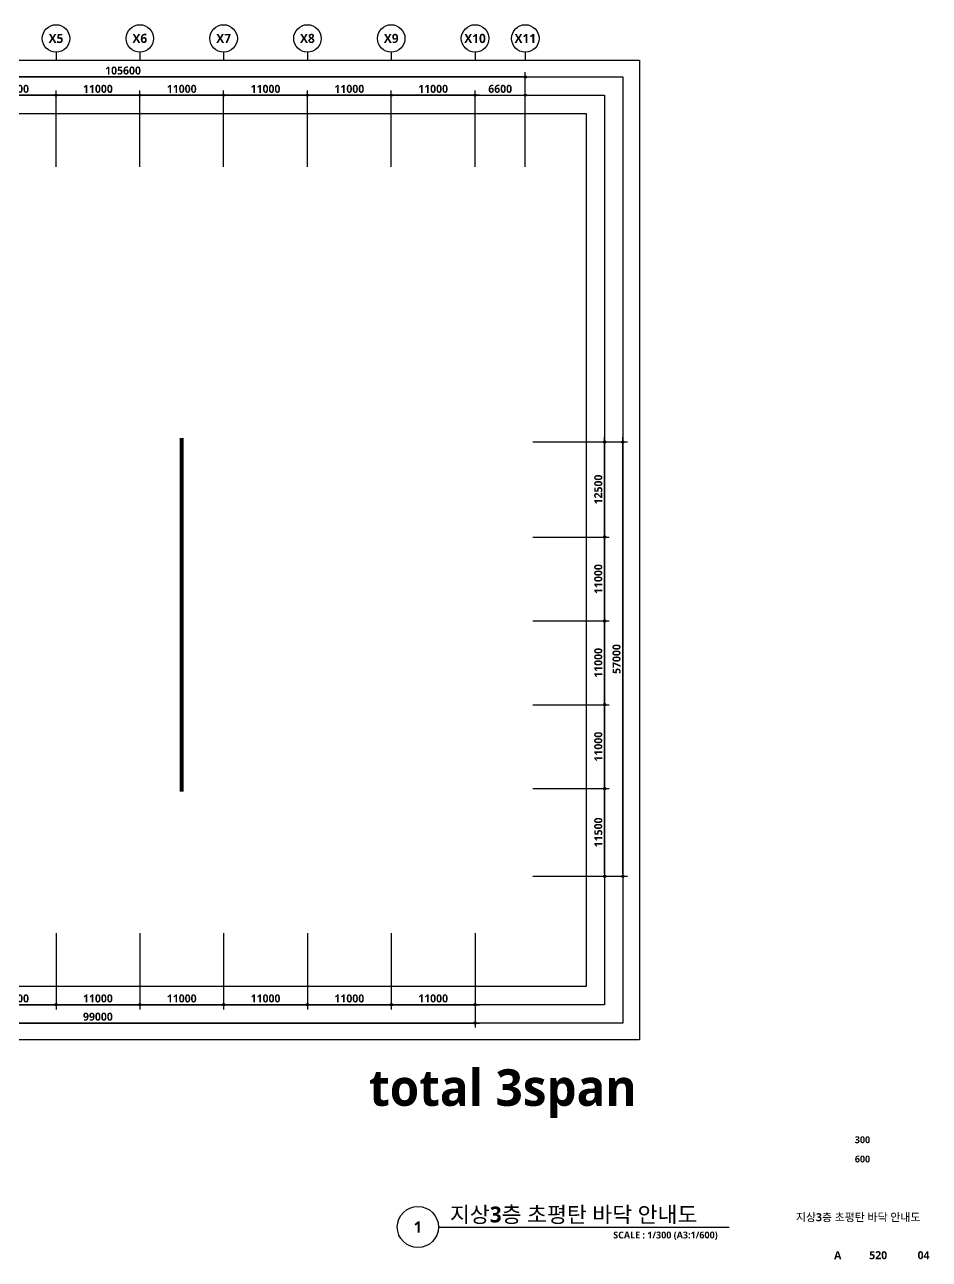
# Model space of a CAD drawing. Header units: millimetres. Extents: x -5354 to 981672, y -957001 to -780013.
# Drawn here: x 610977 to 729712, y -957001 to -794976 of the extents above; entities that cross this region are included whole.
import ezdxf
from ezdxf.enums import TextEntityAlignment as Align

# ---------------------------------------------------------------- set-up
doc = ezdxf.new("R2010")
doc.units = ezdxf.units.MM
doc.header["$LTSCALE"] = 300
doc.header["$MEASUREMENT"] = 0
doc.header["$PDSIZE"] = -10
doc.layers.get('0').update_dxf_attribs({"linetype": 'CONTINUOUS'})
doc.layers.get('Defpoints').update_dxf_attribs({"color": 153, "linetype": 'CONTINUOUS'})
for name, color, linetype in [('A-ANNO-TEXT1', 7, 'CONTINUOUS'), ('A-ANNO-TITL', 7, 'CONTINUOUS'), ('A-ST-AXIS-BUB', 7, 'CONTINUOUS'), ('A-ST-AXIS-DIM', 7, 'CONTINUOUS'), ('AA-XXXX-TXT1', 2, 'CONTINUOUS'), ('ILDO_Cosinus Joint', 20, 'CONTINUOUS')]:
    doc.layers.add(name, color=color, linetype=linetype)
doc.layers.add('Defpoint', color=161, linetype='CONTINUOUS', plot=False)
doc.styles.add('SH_대대리576', font='')
doc.styles.get('SH_대대리576').set_extended_font_data('NanumGothic', bold=True)
doc.dimstyles.new('SHP 600', dxfattribs={"dimscale": 300, "dimtxt": 3.5, "dimasz": 1, "dimexe": 2, "dimexo": 2, "dimgap": 1, "dimtad": 1, "dimdec": 0, "dimzin": 0, "dimdsep": 46, "dimtxsty": 'SH_대대리576', "dimblk": 'DIMDOT', "dimcen": 0.09, "dimclrt": 3, "dimadec": 0, "dimazin": 1, "dimtfac": 1, "dimtdec": 0, "dimtix": 1, "dimtmove": 2, "dimatfit": 0, "dimldrblk": 'DIMDOT', "dimfxl": 1, "dimtolj": 1, "dimtzin": 0, "dimarcsym": 0})

# ---------------------------------------------------------------- blocks, each defined once
blk = doc.blocks.new('DIMDOT')
at = {"color": 0}
blk.add_line((-2, 0), (2, 0), dxfattribs=at)
for radius in [0.5, 0.25]:
    blk.add_circle((0, 0), radius, dxfattribs=at)
blk = doc.blocks.new('*D409')
at = {"layer": 'A-ST-AXIS-DIM', "color": 0, "lineweight": -2, "transparency": 16777216}
for p, q in [((571087, -813626), (571087, -801226)), ((676387, -801826), (571387, -801826)), ((676687, -813626), (676687, -801226))]:
    blk.add_line(p, q, dxfattribs=at)
at = {"layer": 'Defpoints', "color": 0, "transparency": 16777216}
for p in [(571087, -801826), (571087, -814226), (676687, -814226)]:
    blk.add_point(p, dxfattribs=at)
at = {"layer": 'A-ST-AXIS-DIM', "color": 0, "lineweight": -2, "transparency": 16777216, "xscale": 300, "yscale": 300, "zscale": 300, "rotation": 180}
blk.add_blockref('DIMDOT', (571087, -801826), dxfattribs=at)
at = {"layer": 'A-ST-AXIS-DIM', "color": 0, "lineweight": -2, "transparency": 16777216, "xscale": 300, "yscale": 300, "zscale": 300}
blk.add_blockref('DIMDOT', (676687, -801826), dxfattribs=at)
at = {"layer": 'A-ST-AXIS-DIM', "color": 3, "transparency": 16777216, "insert": (623887, -801001), "char_height": 1050, "attachment_point": 5, "style": 'SH_대대리576'}
blk.add_mtext('\\A1;105600', dxfattribs=at)
blk = doc.blocks.new('*D405')
at = {"layer": 'A-ST-AXIS-DIM', "color": 0, "lineweight": -2, "transparency": 16777216}
for p, q in [((604087, -813626), (604087, -803626)), ((615087, -813626), (615087, -803626)), ((614787, -804226), (604387, -804226))]:
    blk.add_line(p, q, dxfattribs=at)
at = {"layer": 'Defpoints', "color": 0, "transparency": 16777216}
for p in [(604087, -804226), (604087, -814226), (615087, -814226)]:
    blk.add_point(p, dxfattribs=at)
at = {"layer": 'A-ST-AXIS-DIM', "color": 0, "lineweight": -2, "transparency": 16777216, "xscale": 300, "yscale": 300, "zscale": 300, "rotation": 180}
blk.add_blockref('DIMDOT', (604087, -804226), dxfattribs=at)
at = {"layer": 'A-ST-AXIS-DIM', "color": 0, "lineweight": -2, "transparency": 16777216, "xscale": 300, "yscale": 300, "zscale": 300}
blk.add_blockref('DIMDOT', (615087, -804226), dxfattribs=at)
at = {"layer": 'A-ST-AXIS-DIM', "color": 3, "transparency": 16777216, "insert": (609587, -803401), "char_height": 1050, "attachment_point": 5, "style": 'SH_대대리576'}
blk.add_mtext('\\A1;11000', dxfattribs=at)
blk = doc.blocks.new('*D404')
at = {"layer": 'A-ST-AXIS-DIM', "color": 0, "lineweight": -2, "transparency": 16777216}
for p, q in [((615087, -813626), (615087, -803626)), ((626087, -813626), (626087, -803626)), ((625787, -804226), (615387, -804226))]:
    blk.add_line(p, q, dxfattribs=at)
at = {"layer": 'Defpoints', "color": 0, "transparency": 16777216}
for p in [(615087, -804226), (615087, -814226), (626087, -814226)]:
    blk.add_point(p, dxfattribs=at)
at = {"layer": 'A-ST-AXIS-DIM', "color": 0, "lineweight": -2, "transparency": 16777216, "xscale": 300, "yscale": 300, "zscale": 300, "rotation": 180}
blk.add_blockref('DIMDOT', (615087, -804226), dxfattribs=at)
at = {"layer": 'A-ST-AXIS-DIM', "color": 0, "lineweight": -2, "transparency": 16777216, "xscale": 300, "yscale": 300, "zscale": 300}
blk.add_blockref('DIMDOT', (626087, -804226), dxfattribs=at)
at = {"layer": 'A-ST-AXIS-DIM', "color": 3, "transparency": 16777216, "insert": (620587, -803401), "char_height": 1050, "attachment_point": 5, "style": 'SH_대대리576'}
blk.add_mtext('\\A1;11000', dxfattribs=at)
blk = doc.blocks.new('*D403')
at = {"layer": 'A-ST-AXIS-DIM', "color": 0, "lineweight": -2, "transparency": 16777216}
for p, q in [((626087, -813626), (626087, -803626)), ((637087, -813626), (637087, -803626)), ((636787, -804226), (626387, -804226))]:
    blk.add_line(p, q, dxfattribs=at)
at = {"layer": 'Defpoints', "color": 0, "transparency": 16777216}
for p in [(626087, -804226), (626087, -814226), (637087, -814226)]:
    blk.add_point(p, dxfattribs=at)
at = {"layer": 'A-ST-AXIS-DIM', "color": 0, "lineweight": -2, "transparency": 16777216, "xscale": 300, "yscale": 300, "zscale": 300, "rotation": 180}
blk.add_blockref('DIMDOT', (626087, -804226), dxfattribs=at)
at = {"layer": 'A-ST-AXIS-DIM', "color": 0, "lineweight": -2, "transparency": 16777216, "xscale": 300, "yscale": 300, "zscale": 300}
blk.add_blockref('DIMDOT', (637087, -804226), dxfattribs=at)
at = {"layer": 'A-ST-AXIS-DIM', "color": 3, "transparency": 16777216, "insert": (631587, -803401), "char_height": 1050, "attachment_point": 5, "style": 'SH_대대리576'}
blk.add_mtext('\\A1;11000', dxfattribs=at)
blk = doc.blocks.new('*D402')
at = {"layer": 'A-ST-AXIS-DIM', "color": 0, "lineweight": -2, "transparency": 16777216}
for p, q in [((637087, -813626), (637087, -803626)), ((648087, -813626), (648087, -803626)), ((647787, -804226), (637387, -804226))]:
    blk.add_line(p, q, dxfattribs=at)
at = {"layer": 'Defpoints', "color": 0, "transparency": 16777216}
for p in [(637087, -804226), (637087, -814226), (648087, -814226)]:
    blk.add_point(p, dxfattribs=at)
at = {"layer": 'A-ST-AXIS-DIM', "color": 0, "lineweight": -2, "transparency": 16777216, "xscale": 300, "yscale": 300, "zscale": 300, "rotation": 180}
blk.add_blockref('DIMDOT', (637087, -804226), dxfattribs=at)
at = {"layer": 'A-ST-AXIS-DIM', "color": 0, "lineweight": -2, "transparency": 16777216, "xscale": 300, "yscale": 300, "zscale": 300}
blk.add_blockref('DIMDOT', (648087, -804226), dxfattribs=at)
at = {"layer": 'A-ST-AXIS-DIM', "color": 3, "transparency": 16777216, "insert": (642587, -803401), "char_height": 1050, "attachment_point": 5, "style": 'SH_대대리576'}
blk.add_mtext('\\A1;11000', dxfattribs=at)
blk = doc.blocks.new('*D428')
at = {"layer": 'A-ST-AXIS-DIM', "color": 0, "lineweight": -2, "transparency": 16777216}
for p, q in [((648087, -813626), (648087, -803626)), ((659087, -813626), (659087, -803626)), ((658787, -804226), (648387, -804226))]:
    blk.add_line(p, q, dxfattribs=at)
at = {"layer": 'Defpoints', "color": 0, "transparency": 16777216}
for p in [(648087, -804226), (648087, -814226), (659087, -814226)]:
    blk.add_point(p, dxfattribs=at)
at = {"layer": 'A-ST-AXIS-DIM', "color": 0, "lineweight": -2, "transparency": 16777216, "xscale": 300, "yscale": 300, "zscale": 300, "rotation": 180}
blk.add_blockref('DIMDOT', (648087, -804226), dxfattribs=at)
at = {"layer": 'A-ST-AXIS-DIM', "color": 0, "lineweight": -2, "transparency": 16777216, "xscale": 300, "yscale": 300, "zscale": 300}
blk.add_blockref('DIMDOT', (659087, -804226), dxfattribs=at)
at = {"layer": 'A-ST-AXIS-DIM', "color": 3, "transparency": 16777216, "insert": (653587, -803401), "char_height": 1050, "attachment_point": 5, "style": 'SH_대대리576'}
blk.add_mtext('\\A1;11000', dxfattribs=at)
blk = doc.blocks.new('*D427')
at = {"layer": 'A-ST-AXIS-DIM', "color": 0, "lineweight": -2, "transparency": 16777216}
for p, q in [((659087, -813626), (659087, -803626)), ((670087, -813626), (670087, -803626)), ((669787, -804226), (659387, -804226))]:
    blk.add_line(p, q, dxfattribs=at)
at = {"layer": 'Defpoints', "color": 0, "transparency": 16777216}
for p in [(659087, -804226), (659087, -814226), (670087, -814226)]:
    blk.add_point(p, dxfattribs=at)
at = {"layer": 'A-ST-AXIS-DIM', "color": 0, "lineweight": -2, "transparency": 16777216, "xscale": 300, "yscale": 300, "zscale": 300, "rotation": 180}
blk.add_blockref('DIMDOT', (659087, -804226), dxfattribs=at)
at = {"layer": 'A-ST-AXIS-DIM', "color": 0, "lineweight": -2, "transparency": 16777216, "xscale": 300, "yscale": 300, "zscale": 300}
blk.add_blockref('DIMDOT', (670087, -804226), dxfattribs=at)
at = {"layer": 'A-ST-AXIS-DIM', "color": 3, "transparency": 16777216, "insert": (664587, -803401), "char_height": 1050, "attachment_point": 5, "style": 'SH_대대리576'}
blk.add_mtext('\\A1;11000', dxfattribs=at)
blk = doc.blocks.new('*D345')
at = {"layer": 'A-ST-AXIS-DIM', "color": 0, "lineweight": -2, "transparency": 16777216}
for p, q in [((677687, -849726), (687687, -849726)), ((687087, -861926), (687087, -850026)), ((677687, -862226), (687687, -862226))]:
    blk.add_line(p, q, dxfattribs=at)
at = {"layer": 'Defpoints', "color": 0, "transparency": 16777216}
for p in [(677087, -849726), (687087, -849726), (677087, -862226)]:
    blk.add_point(p, dxfattribs=at)
at = {"layer": 'A-ST-AXIS-DIM', "color": 0, "lineweight": -2, "transparency": 16777216, "xscale": 300, "yscale": 300, "zscale": 300}
for p, rotation in [((687087, -849726), 90), ((687087, -862226), 270)]:
    blk.add_blockref('DIMDOT', p, dxfattribs=dict(at, rotation=rotation))
at = {"layer": 'A-ST-AXIS-DIM', "color": 3, "transparency": 16777216, "insert": (686262, -855976), "char_height": 1050, "attachment_point": 5, "rotation": 90, "style": 'SH_대대리576'}
blk.add_mtext('\\A1;12500', dxfattribs=at)
blk = doc.blocks.new('*D344')
at = {"layer": 'A-ST-AXIS-DIM', "color": 0, "lineweight": -2, "transparency": 16777216}
for p, q in [((677687, -862226), (687687, -862226)), ((687087, -872926), (687087, -862526)), ((677687, -873226), (687687, -873226))]:
    blk.add_line(p, q, dxfattribs=at)
at = {"layer": 'Defpoints', "color": 0, "transparency": 16777216}
for p in [(677087, -862226), (687087, -862226), (677087, -873226)]:
    blk.add_point(p, dxfattribs=at)
at = {"layer": 'A-ST-AXIS-DIM', "color": 0, "lineweight": -2, "transparency": 16777216, "xscale": 300, "yscale": 300, "zscale": 300}
for p, rotation in [((687087, -862226), 90), ((687087, -873226), 270)]:
    blk.add_blockref('DIMDOT', p, dxfattribs=dict(at, rotation=rotation))
at = {"layer": 'A-ST-AXIS-DIM', "color": 3, "transparency": 16777216, "insert": (686262, -867726), "char_height": 1050, "attachment_point": 5, "rotation": 90, "style": 'SH_대대리576'}
blk.add_mtext('\\A1;11000', dxfattribs=at)
blk = doc.blocks.new('*D260')
at = {"layer": 'A-ST-AXIS-DIM', "color": 0, "lineweight": -2, "transparency": 16777216}
for p, q in [((677687, -873226), (687687, -873226)), ((687087, -883926), (687087, -873526)), ((677687, -884226), (687687, -884226))]:
    blk.add_line(p, q, dxfattribs=at)
at = {"layer": 'Defpoints', "color": 0, "transparency": 16777216}
for p in [(677087, -873226), (687087, -873226), (677087, -884226)]:
    blk.add_point(p, dxfattribs=at)
at = {"layer": 'A-ST-AXIS-DIM', "color": 0, "lineweight": -2, "transparency": 16777216, "xscale": 300, "yscale": 300, "zscale": 300}
for p, rotation in [((687087, -873226), 90), ((687087, -884226), 270)]:
    blk.add_blockref('DIMDOT', p, dxfattribs=dict(at, rotation=rotation))
at = {"layer": 'A-ST-AXIS-DIM', "color": 3, "transparency": 16777216, "insert": (686262, -878726), "char_height": 1050, "attachment_point": 5, "rotation": 90, "style": 'SH_대대리576'}
blk.add_mtext('\\A1;11000', dxfattribs=at)
blk = doc.blocks.new('*D259')
at = {"layer": 'A-ST-AXIS-DIM', "color": 0, "lineweight": -2, "transparency": 16777216}
for p, q in [((677687, -884226), (687687, -884226)), ((687087, -894926), (687087, -884526)), ((677687, -895226), (687687, -895226))]:
    blk.add_line(p, q, dxfattribs=at)
at = {"layer": 'Defpoints', "color": 0, "transparency": 16777216}
for p in [(677087, -884226), (687087, -884226), (677087, -895226)]:
    blk.add_point(p, dxfattribs=at)
at = {"layer": 'A-ST-AXIS-DIM', "color": 0, "lineweight": -2, "transparency": 16777216, "xscale": 300, "yscale": 300, "zscale": 300}
for p, rotation in [((687087, -884226), 90), ((687087, -895226), 270)]:
    blk.add_blockref('DIMDOT', p, dxfattribs=dict(at, rotation=rotation))
at = {"layer": 'A-ST-AXIS-DIM', "color": 3, "transparency": 16777216, "insert": (686262, -889726), "char_height": 1050, "attachment_point": 5, "rotation": 90, "style": 'SH_대대리576'}
blk.add_mtext('\\A1;11000', dxfattribs=at)
blk = doc.blocks.new('*D258')
at = {"layer": 'A-ST-AXIS-DIM', "color": 0, "lineweight": -2, "transparency": 16777216}
for p, q in [((677687, -895226), (687687, -895226)), ((687087, -906426), (687087, -895526)), ((677687, -906726), (687687, -906726))]:
    blk.add_line(p, q, dxfattribs=at)
at = {"layer": 'Defpoints', "color": 0, "transparency": 16777216}
for p in [(677087, -895226), (687087, -895226), (677087, -906726)]:
    blk.add_point(p, dxfattribs=at)
at = {"layer": 'A-ST-AXIS-DIM', "color": 0, "lineweight": -2, "transparency": 16777216, "xscale": 300, "yscale": 300, "zscale": 300}
for p, rotation in [((687087, -895226), 90), ((687087, -906726), 270)]:
    blk.add_blockref('DIMDOT', p, dxfattribs=dict(at, rotation=rotation))
at = {"layer": 'A-ST-AXIS-DIM', "color": 3, "transparency": 16777216, "insert": (686262, -900976), "char_height": 1050, "attachment_point": 5, "rotation": 90, "style": 'SH_대대리576'}
blk.add_mtext('\\A1;11500', dxfattribs=at)
blk = doc.blocks.new('*D257')
at = {"layer": 'A-ST-AXIS-DIM', "color": 0, "lineweight": -2, "transparency": 16777216}
for p, q in [((677687, -849726), (690087, -849726)), ((689487, -906426), (689487, -850026)), ((677687, -906726), (690087, -906726))]:
    blk.add_line(p, q, dxfattribs=at)
at = {"layer": 'Defpoints', "color": 0, "transparency": 16777216}
for p in [(677087, -849726), (689487, -849726), (677087, -906726)]:
    blk.add_point(p, dxfattribs=at)
at = {"layer": 'A-ST-AXIS-DIM', "color": 0, "lineweight": -2, "transparency": 16777216, "xscale": 300, "yscale": 300, "zscale": 300}
for p, rotation in [((689487, -849726), 90), ((689487, -906726), 270)]:
    blk.add_blockref('DIMDOT', p, dxfattribs=dict(at, rotation=rotation))
at = {"layer": 'A-ST-AXIS-DIM', "color": 3, "transparency": 16777216, "insert": (688662, -878226), "char_height": 1050, "attachment_point": 5, "rotation": 90, "style": 'SH_대대리576'}
blk.add_mtext('\\A1;57000', dxfattribs=at)
blk = doc.blocks.new('*D253')
at = {"layer": 'A-ST-AXIS-DIM', "color": 0, "lineweight": -2, "transparency": 16777216}
for p, q in [((604087, -914197), (604087, -924197)), ((615087, -914197), (615087, -924197)), ((604387, -923597), (614787, -923597))]:
    blk.add_line(p, q, dxfattribs=at)
at = {"layer": 'Defpoints', "color": 0, "transparency": 16777216}
for p in [(604087, -913597), (615087, -913597), (615087, -923597)]:
    blk.add_point(p, dxfattribs=at)
at = {"layer": 'A-ST-AXIS-DIM', "color": 0, "lineweight": -2, "transparency": 16777216, "xscale": 300, "yscale": 300, "zscale": 300, "rotation": 180}
blk.add_blockref('DIMDOT', (604087, -923597), dxfattribs=at)
at = {"layer": 'A-ST-AXIS-DIM', "color": 0, "lineweight": -2, "transparency": 16777216, "xscale": 300, "yscale": 300, "zscale": 300}
blk.add_blockref('DIMDOT', (615087, -923597), dxfattribs=at)
at = {"layer": 'A-ST-AXIS-DIM', "color": 3, "transparency": 16777216, "insert": (609587, -922772), "char_height": 1050, "attachment_point": 5, "style": 'SH_대대리576'}
blk.add_mtext('\\A1;11000', dxfattribs=at)
blk = doc.blocks.new('*D252')
at = {"layer": 'A-ST-AXIS-DIM', "color": 0, "lineweight": -2, "transparency": 16777216}
for p, q in [((615087, -914197), (615087, -924197)), ((626087, -914197), (626087, -924197)), ((615387, -923597), (625787, -923597))]:
    blk.add_line(p, q, dxfattribs=at)
at = {"layer": 'Defpoints', "color": 0, "transparency": 16777216}
for p in [(615087, -913597), (626087, -913597), (626087, -923597)]:
    blk.add_point(p, dxfattribs=at)
at = {"layer": 'A-ST-AXIS-DIM', "color": 0, "lineweight": -2, "transparency": 16777216, "xscale": 300, "yscale": 300, "zscale": 300, "rotation": 180}
blk.add_blockref('DIMDOT', (615087, -923597), dxfattribs=at)
at = {"layer": 'A-ST-AXIS-DIM', "color": 0, "lineweight": -2, "transparency": 16777216, "xscale": 300, "yscale": 300, "zscale": 300}
blk.add_blockref('DIMDOT', (626087, -923597), dxfattribs=at)
at = {"layer": 'A-ST-AXIS-DIM', "color": 3, "transparency": 16777216, "insert": (620587, -922772), "char_height": 1050, "attachment_point": 5, "style": 'SH_대대리576'}
blk.add_mtext('\\A1;11000', dxfattribs=at)
blk = doc.blocks.new('*D251')
at = {"layer": 'A-ST-AXIS-DIM', "color": 0, "lineweight": -2, "transparency": 16777216}
for p, q in [((626087, -914197), (626087, -924197)), ((637087, -914197), (637087, -924197)), ((626387, -923597), (636787, -923597))]:
    blk.add_line(p, q, dxfattribs=at)
at = {"layer": 'Defpoints', "color": 0, "transparency": 16777216}
for p in [(626087, -913597), (637087, -913597), (637087, -923597)]:
    blk.add_point(p, dxfattribs=at)
at = {"layer": 'A-ST-AXIS-DIM', "color": 0, "lineweight": -2, "transparency": 16777216, "xscale": 300, "yscale": 300, "zscale": 300, "rotation": 180}
blk.add_blockref('DIMDOT', (626087, -923597), dxfattribs=at)
at = {"layer": 'A-ST-AXIS-DIM', "color": 0, "lineweight": -2, "transparency": 16777216, "xscale": 300, "yscale": 300, "zscale": 300}
blk.add_blockref('DIMDOT', (637087, -923597), dxfattribs=at)
at = {"layer": 'A-ST-AXIS-DIM', "color": 3, "transparency": 16777216, "insert": (631587, -922772), "char_height": 1050, "attachment_point": 5, "style": 'SH_대대리576'}
blk.add_mtext('\\A1;11000', dxfattribs=at)
blk = doc.blocks.new('*D250')
at = {"layer": 'A-ST-AXIS-DIM', "color": 0, "lineweight": -2, "transparency": 16777216}
for p, q in [((637087, -914197), (637087, -924197)), ((648087, -914197), (648087, -924197)), ((637387, -923597), (647787, -923597))]:
    blk.add_line(p, q, dxfattribs=at)
at = {"layer": 'Defpoints', "color": 0, "transparency": 16777216}
for p in [(637087, -913597), (648087, -913597), (648087, -923597)]:
    blk.add_point(p, dxfattribs=at)
at = {"layer": 'A-ST-AXIS-DIM', "color": 0, "lineweight": -2, "transparency": 16777216, "xscale": 300, "yscale": 300, "zscale": 300, "rotation": 180}
blk.add_blockref('DIMDOT', (637087, -923597), dxfattribs=at)
at = {"layer": 'A-ST-AXIS-DIM', "color": 0, "lineweight": -2, "transparency": 16777216, "xscale": 300, "yscale": 300, "zscale": 300}
blk.add_blockref('DIMDOT', (648087, -923597), dxfattribs=at)
at = {"layer": 'A-ST-AXIS-DIM', "color": 3, "transparency": 16777216, "insert": (642587, -922772), "char_height": 1050, "attachment_point": 5, "style": 'SH_대대리576'}
blk.add_mtext('\\A1;11000', dxfattribs=at)
blk = doc.blocks.new('*D249')
at = {"layer": 'A-ST-AXIS-DIM', "color": 0, "lineweight": -2, "transparency": 16777216}
for p, q in [((648087, -914197), (648087, -924197)), ((659087, -914197), (659087, -924197)), ((648387, -923597), (658787, -923597))]:
    blk.add_line(p, q, dxfattribs=at)
at = {"layer": 'Defpoints', "color": 0, "transparency": 16777216}
for p in [(648087, -913597), (659087, -913597), (659087, -923597)]:
    blk.add_point(p, dxfattribs=at)
at = {"layer": 'A-ST-AXIS-DIM', "color": 0, "lineweight": -2, "transparency": 16777216, "xscale": 300, "yscale": 300, "zscale": 300, "rotation": 180}
blk.add_blockref('DIMDOT', (648087, -923597), dxfattribs=at)
at = {"layer": 'A-ST-AXIS-DIM', "color": 0, "lineweight": -2, "transparency": 16777216, "xscale": 300, "yscale": 300, "zscale": 300}
blk.add_blockref('DIMDOT', (659087, -923597), dxfattribs=at)
at = {"layer": 'A-ST-AXIS-DIM', "color": 3, "transparency": 16777216, "insert": (653587, -922772), "char_height": 1050, "attachment_point": 5, "style": 'SH_대대리576'}
blk.add_mtext('\\A1;11000', dxfattribs=at)
blk = doc.blocks.new('*D248')
at = {"layer": 'A-ST-AXIS-DIM', "color": 0, "lineweight": -2, "transparency": 16777216}
for p, q in [((659087, -914197), (659087, -924197)), ((670087, -914197), (670087, -924197)), ((659387, -923597), (669787, -923597))]:
    blk.add_line(p, q, dxfattribs=at)
at = {"layer": 'Defpoints', "color": 0, "transparency": 16777216}
for p in [(659087, -913597), (670087, -913597), (670087, -923597)]:
    blk.add_point(p, dxfattribs=at)
at = {"layer": 'A-ST-AXIS-DIM', "color": 0, "lineweight": -2, "transparency": 16777216, "xscale": 300, "yscale": 300, "zscale": 300, "rotation": 180}
blk.add_blockref('DIMDOT', (659087, -923597), dxfattribs=at)
at = {"layer": 'A-ST-AXIS-DIM', "color": 0, "lineweight": -2, "transparency": 16777216, "xscale": 300, "yscale": 300, "zscale": 300}
blk.add_blockref('DIMDOT', (670087, -923597), dxfattribs=at)
at = {"layer": 'A-ST-AXIS-DIM', "color": 3, "transparency": 16777216, "insert": (664587, -922772), "char_height": 1050, "attachment_point": 5, "style": 'SH_대대리576'}
blk.add_mtext('\\A1;11000', dxfattribs=at)
blk = doc.blocks.new('*D247')
at = {"layer": 'A-ST-AXIS-DIM', "color": 0, "lineweight": -2, "transparency": 16777216}
for p, q in [((571087, -914197), (571087, -926597)), ((670087, -914197), (670087, -926597)), ((571387, -925997), (669787, -925997))]:
    blk.add_line(p, q, dxfattribs=at)
at = {"layer": 'Defpoints', "color": 0, "transparency": 16777216}
for p in [(571087, -913597), (670087, -913597), (670087, -925997)]:
    blk.add_point(p, dxfattribs=at)
at = {"layer": 'A-ST-AXIS-DIM', "color": 0, "lineweight": -2, "transparency": 16777216, "xscale": 300, "yscale": 300, "zscale": 300, "rotation": 180}
blk.add_blockref('DIMDOT', (571087, -925997), dxfattribs=at)
at = {"layer": 'A-ST-AXIS-DIM', "color": 0, "lineweight": -2, "transparency": 16777216, "xscale": 300, "yscale": 300, "zscale": 300}
blk.add_blockref('DIMDOT', (670087, -925997), dxfattribs=at)
at = {"layer": 'A-ST-AXIS-DIM', "color": 3, "transparency": 16777216, "insert": (620587, -925172), "char_height": 1050, "attachment_point": 5, "style": 'SH_대대리576'}
blk.add_mtext('\\A1;99000', dxfattribs=at)
blk = doc.blocks.new('*D240')
at = {"layer": 'A-ST-AXIS-DIM', "color": 0, "lineweight": -2, "transparency": 16777216}
for p, q in [((670087, -813626), (670087, -803626)), ((676687, -813626), (676687, -803626)), ((670387, -804226), (676387, -804226))]:
    blk.add_line(p, q, dxfattribs=at)
at = {"layer": 'Defpoints', "color": 0, "transparency": 16777216}
for p in [(676687, -804226), (670087, -814226), (676687, -814226)]:
    blk.add_point(p, dxfattribs=at)
at = {"layer": 'A-ST-AXIS-DIM', "color": 0, "lineweight": -2, "transparency": 16777216, "xscale": 300, "yscale": 300, "zscale": 300, "rotation": 180}
blk.add_blockref('DIMDOT', (670087, -804226), dxfattribs=at)
at = {"layer": 'A-ST-AXIS-DIM', "color": 0, "lineweight": -2, "transparency": 16777216, "xscale": 300, "yscale": 300, "zscale": 300}
blk.add_blockref('DIMDOT', (676687, -804226), dxfattribs=at)
at = {"layer": 'A-ST-AXIS-DIM', "color": 3, "transparency": 16777216, "insert": (673387, -803401), "char_height": 1050, "attachment_point": 5, "style": 'SH_대대리576'}
blk.add_mtext('\\A1;6600', dxfattribs=at)
blk = doc.blocks.new('A-ST-AXIS-BUB-1')
at = {"layer": 'A-ST-AXIS-BUB'}
blk.add_line((0, 350), (0, 0), dxfattribs=at)
blk.add_circle((0, 950), 600, dxfattribs=at)
blk = doc.blocks.new('*U21')
at = {"layer": 'A-ANNO-TITL'}
blk.add_line((0, 0), (6359, 0), dxfattribs=at)
blk.add_circle((-450, 0), 450, dxfattribs=at)
at = {"layer": 'AA-XXXX-TXT1', "style": 'SH_대대리576'}
blk.add_attdef('DWG.TITLE', (250, 100), '', height=350, dxfattribs=at)
at = {"layer": 'AA-XXXX-TXT1', "color": 7, "style": 'SH_대대리576'}
blk.add_attdef('NO1', text='', height=300, dxfattribs=at).set_placement((-450, 0), align=Align.MIDDLE)
at = {"layer": 'AA-XXXX-TXT1', "style": 'SH_대대리576'}
blk.add_attdef('SCALE', text='', height=150, dxfattribs=at).set_placement((6109, -100), align=Align.TOP_RIGHT)

msp = doc.modelspace()

# ---------------------------------------------------------------- linework, layer by layer
at = {"layer": 'Defpoint'}
for points in [[(691687.2, -928197.4), (520487.2, -928197.4), (520487.2, -799625.9), (691687.2, -799625.9)], [(689487.2, -925997.4), (522687.2, -925997.4), (522687.2, -801825.9), (689487.2, -801825.9)], [(687087.2, -923597.4), (525087.2, -923597.4), (525087.2, -804225.9), (687087.2, -804225.9)], [(684687.2, -921197.4), (527487.2, -921197.4), (527487.2, -806625.9), (684687.2, -806625.9)]]:
    msp.add_lwpolyline(points, close=True, dxfattribs=at)
at = {"layer": 'ILDO_Cosinus Joint', "const_width": 500}
msp.add_lwpolyline([(631587.2, -849225.9), (631587.2, -895625.9)], dxfattribs=at)

# ---------------------------------------------------------------- block references
ref = msp.add_blockref('*U21', (665286.8, -952764.4), dxfattribs=dict(xscale=6, yscale=6, zscale=6))
ref.add_attrib('SCALE', 'SCALE : 1/300 (A3:1/600)', dxfattribs={"layer": 'A-ANNO-TITL', "height": 900, "style": 'SH_대대리576'}).set_placement((701938.3, -953364.4), align=Align.TOP_RIGHT)
ref.add_attrib('DWG.TITLE', '지상3층 초평탄 바닥 안내도', (666786.8, -952164.4), dxfattribs={"layer": 'A-ANNO-TITL', "height": 2087.447, "style": 'SH_대대리576'})
ref.add_attrib('NO1', '1', dxfattribs={"layer": 'A-ANNO-TITL', "color": 7, "height": 1500, "style": 'SH_대대리576'}).set_placement((662586.8, -952764.4), align=Align.MIDDLE)
at = {"layer": 'A-ST-AXIS-BUB', "xscale": 3, "yscale": 3, "zscale": 3}
for p in [(615087.2, -799625.9), (626087.2, -799625.9), (637087.2, -799625.9), (648087.2, -799625.9), (659087.2, -799625.9), (670087.2, -799625.9), (676687.2, -799625.9)]:
    msp.add_blockref('A-ST-AXIS-BUB-1', p, dxfattribs=at)

# ---------------------------------------------------------------- texts
at = {"layer": 'A-ANNO-TEXT1', "style": 'SH_대대리576'}
for s, height, p in [('X5', 1200, (615087.2, -796775.9)), ('X6', 1200, (626087.2, -796775.9)), ('X7', 1200, (637087.2, -796775.9)), ('X8', 1200, (648087.2, -796775.9)), ('X9', 1200, (659087.2, -796775.9)), ('X10', 1200, (670087.2, -796775.9)), ('X11', 1200, (676687.2, -796775.9)), ('total 3span', 4800, (673738.8, -934463.6))]:
    msp.add_text(s, height=height, dxfattribs=at).set_placement(p, align=Align.MIDDLE_CENTER)
at = {"layer": 'A-ANNO-TITL', "style": 'SH_대대리576'}
for s, height, p in [('300', 900, (720940.9, -941308.9)), ('600', 900, (720940.9, -943842.1)), ('지상3층 초평탄 바닥 안내도', 1050, (720375.6, -951450.5)), ('A', 1050, (717692.9, -956461)), ('520', 1050, (723006.2, -956461)), ('04', 1050, (728952.6, -956461))]:
    msp.add_text(s, height=height, dxfattribs=at).set_placement(p, align=Align.MIDDLE)

# ---------------------------------------------------------------- dimensions: what is measured, and where the dimension line sits
at = {"layer": 'A-ST-AXIS-DIM'}
for base, p1, p2, picture, middle in [((571087.2, -801825.9), (676687.2, -814225.9), (571087.2, -814225.9), '*D409', (623887.2, -801000.9)), ((604087.2, -804225.9), (615087.2, -814225.9), (604087.2, -814225.9), '*D405', (609587.2, -803400.9)), ((615087.2, -804225.9), (626087.2, -814225.9), (615087.2, -814225.9), '*D404', (620587.2, -803400.9)), ((626087.2, -804225.9), (637087.2, -814225.9), (626087.2, -814225.9), '*D403', (631587.2, -803400.9)), ((637087.2, -804225.9), (648087.2, -814225.9), (637087.2, -814225.9), '*D402', (642587.2, -803400.9)), ((648087.2, -804225.9), (659087.2, -814225.9), (648087.2, -814225.9), '*D428', (653587.2, -803400.9)), ((659087.2, -804225.9), (670087.2, -814225.9), (659087.2, -814225.9), '*D427', (664587.2, -803400.9))]:
    dim = msp.add_linear_dim(base=base, p1=p1, p2=p2, dimstyle='SHP 600', dxfattribs=at)
    dim.commit()
    dim.dimension.update_dxf_attribs({"geometry": picture, "text_midpoint": middle})
for base, p1, p2, angle, picture, middle in [((676687.2, -804225.9), (670087.2, -814225.9), (676687.2, -814225.9), 180, '*D240', (673387.2, -803400.9)), ((687087.2, -849725.9), (677087.2, -862225.9), (677087.2, -849725.9), 270, '*D345', (686262.2, -855975.9)), ((689487.2, -849725.9), (677087.2, -906725.9), (677087.2, -849725.9), 270, '*D257', (688662.2, -878225.9)), ((687087.2, -862225.9), (677087.2, -873225.9), (677087.2, -862225.9), 270, '*D344', (686262.2, -867725.9)), ((687087.2, -873225.9), (677087.2, -884225.9), (677087.2, -873225.9), 270, '*D260', (686262.2, -878725.9)), ((687087.2, -884225.9), (677087.2, -895225.9), (677087.2, -884225.9), 270, '*D259', (686262.2, -889725.9)), ((687087.2, -895225.9), (677087.2, -906725.9), (677087.2, -895225.9), 270, '*D258', (686262.2, -900975.9)), ((670087.2, -925997.4), (571087.2, -913597.4), (670087.2, -913597.4), 180, '*D247', (620587.2, -925172.4)), ((615087.2, -923597.4), (604087.2, -913597.4), (615087.2, -913597.4), 180, '*D253', (609587.2, -922772.4)), ((626087.2, -923597.4), (615087.2, -913597.4), (626087.2, -913597.4), 180, '*D252', (620587.2, -922772.4)), ((637087.2, -923597.4), (626087.2, -913597.4), (637087.2, -913597.4), 180, '*D251', (631587.2, -922772.4)), ((648087.2, -923597.4), (637087.2, -913597.4), (648087.2, -913597.4), 180, '*D250', (642587.2, -922772.4)), ((659087.2, -923597.4), (648087.2, -913597.4), (659087.2, -913597.4), 180, '*D249', (653587.2, -922772.4)), ((670087.2, -923597.4), (659087.2, -913597.4), (670087.2, -913597.4), 180, '*D248', (664587.2, -922772.4))]:
    dim = msp.add_linear_dim(base=base, p1=p1, p2=p2, angle=angle, dimstyle='SHP 600', dxfattribs=at)
    dim.commit()
    dim.dimension.update_dxf_attribs({"geometry": picture, "text_midpoint": middle})

doc.saveas('drawing.dxf')
